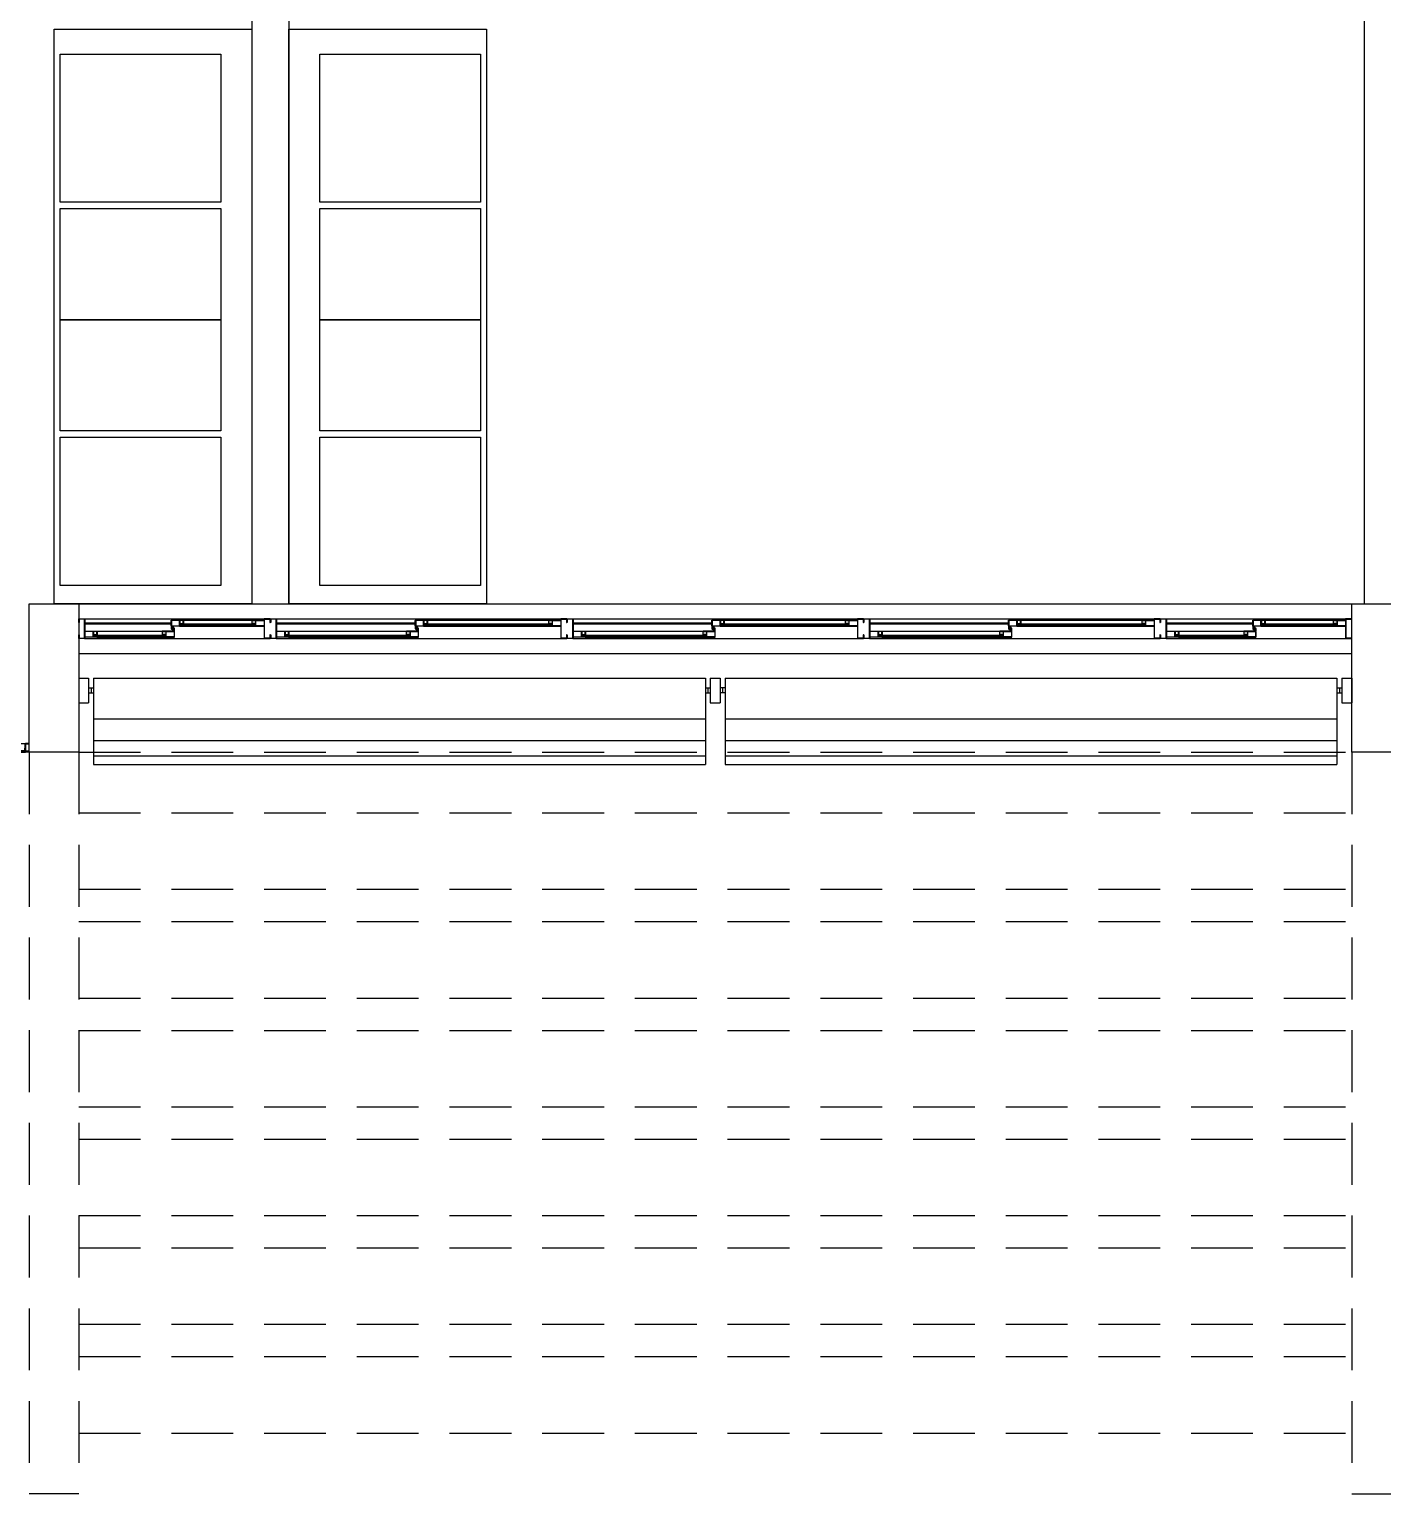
# Model space of a CAD drawing. Header units: millimetres. Extents: x 2128 to 2646, y 1972 to 2207.
# Drawn here: x 2329.26 to 2334.74, y 2006.32 to 2012.24 of the extents above; entities that cross this region are included whole.
import ezdxf

# ---------------------------------------------------------------- set-up
doc = ezdxf.new("R2010")
doc.units = ezdxf.units.MM
doc.linetypes.add('HIDDEN', pattern=[0.375, 0.25, -0.125])
doc.linetypes.add('HIDDEN2', pattern=[4.7625, 3.175, -1.5875])
for name, color, linetype in [('AM-PROJEÇÃO', 1, 'HIDDEN2'), ('AR-ALV', 2, 'Continuous'), ('AR-ARMÁRIOINF', 1, 'Continuous'), ('AR-BANCADAS', 1, 'Continuous'), ('AR-ESQ', 1, 'Continuous'), ('AR-ESTC', 3, 'Continuous'), ('AR-PORTA', 1, 'Continuous'), ('AR-PROJ', 1, 'HIDDEN'), ('BC- VISTA', 1, 'Continuous'), ('BR-LINHAS', 1, 'Continuous'), ('BR-MONTANTE', 242, 'Continuous'), ('BR-PAINEL', 1, 'Continuous'), ('BR-SUPORTE', 1, 'Continuous'), ('DT-ESQ-BAGUETE-C', 1, 'Continuous'), ('DT-ESQ-BAGUETE-V', 1, 'Continuous'), ('DT-ESQ-CHAPA DOBRADA-V', 1, 'Continuous'), ('DT-ESQ-PERFIL CADEIRA-C', 2, 'Continuous'), ('DT-ESQ-PERFIL CADEIRA-V', 2, 'Continuous'), ('DT-ESQ-PERFIL U SIMPLES-C', 2, 'Continuous'), ('DT-ESQ-PERFIL U-C', 2, 'Continuous'), ('DT-ESQ-PERFIL U-V', 1, 'Continuous'), ('DT-ESQ-VENEZIANA-C', 1, 'Continuous'), ('DT-ESQ-VENEZIANA-V', 1, 'Continuous'), ('DT-ESQ-VIDRO-C', 2, 'Continuous'), ('DT-TXTMOD', 1, 'Continuous'), ('PG-PROJ', 1, 'HIDDEN')]:
    doc.layers.add(name, color=color, linetype=linetype)
doc.styles.add('S10', font='simplex.shx', dxfattribs={"height": 0.1})

# ---------------------------------------------------------------- blocks, each defined once
blk = doc.blocks.new('BCP17')
at = {"layer": 'BC- VISTA'}
blk.add_lwpolyline([(0.8, 0), (0.8, -2.325), (0, -2.325), (0, 0)], close=True, dxfattribs=at)
blk = doc.blocks.new('AIRG2')
at = {"layer": 'AM-PROJEÇÃO'}
blk.add_lwpolyline([(0, 0), (0.6, 0), (0.6, -0.65), (0, -0.65)], close=True, dxfattribs=at)
blk = doc.blocks.new('AIRG1')
at = {"layer": 'AM-PROJEÇÃO'}
blk.add_lwpolyline([(0, 0), (0.45, 0), (0.45, -0.65), (0, -0.65)], close=True, dxfattribs=at)
blk = doc.blocks.new('EF40-P')
at = {"layer": 'DT-ESQ-BAGUETE-C', "ltscale": 0.1}
for points in [[(0.0735, -0.125), (0.06, -0.125), (0.06, -0.1235), (0.073, -0.1235, 0.414214), (0.0735, -0.123), (0.0735, -0.112, 0.414214), (0.073, -0.1115), (0.06, -0.1115), (0.06, -0.11), (0.0735, -0.11, -0.414214), (0.075, -0.1115), (0.075, -0.1235, -0.414214)], [(0.339, -0.125), (0.3525, -0.125), (0.3525, -0.1235), (0.3395, -0.1235, -0.414214), (0.339, -0.123), (0.339, -0.112, -0.414214), (0.3395, -0.1115), (0.3525, -0.1115), (0.3525, -0.11), (0.339, -0.11, 0.414214), (0.3375, -0.1115), (0.3375, -0.1235, 0.414214)], [(0.4225, -0.08), (0.409, -0.08), (0.409, -0.0785), (0.422, -0.0785, 0.414214), (0.4225, -0.078), (0.4225, -0.067, 0.414214), (0.422, -0.0665), (0.409, -0.0665), (0.409, -0.065), (0.4225, -0.065, -0.414214), (0.424, -0.0665), (0.424, -0.0785, -0.414214)], [(0.7015, -0.08), (0.715, -0.08), (0.715, -0.0785), (0.702, -0.0785, -0.414214), (0.7015, -0.078), (0.7015, -0.067, -0.414214), (0.702, -0.0665), (0.715, -0.0665), (0.715, -0.065), (0.7015, -0.065, 0.414214), (0.7, -0.0665), (0.7, -0.0785, 0.414214)], [(0.8485, -0.125), (0.835, -0.125), (0.835, -0.1235), (0.848, -0.1235, 0.414214), (0.8485, -0.123), (0.8485, -0.112, 0.414214), (0.848, -0.1115), (0.835, -0.1115), (0.835, -0.11), (0.8485, -0.11, -0.414214), (0.85, -0.1115), (0.85, -0.1235, -0.414214)], [(1.3265, -0.125), (1.34, -0.125), (1.34, -0.1235), (1.327, -0.1235, -0.414214), (1.3265, -0.123), (1.3265, -0.112, -0.414214), (1.327, -0.1115), (1.34, -0.1115), (1.34, -0.11), (1.3265, -0.11, 0.414214), (1.325, -0.1115), (1.325, -0.1235, 0.414214)], [(1.41, -0.08), (1.3965, -0.08), (1.3965, -0.0785), (1.4095, -0.0785, 0.414214), (1.41, -0.078), (1.41, -0.067, 0.414214), (1.4095, -0.0665), (1.3965, -0.0665), (1.3965, -0.065), (1.41, -0.065, -0.414214), (1.4115, -0.0665), (1.4115, -0.0785, -0.414214)], [(1.9015, -0.08), (1.915, -0.08), (1.915, -0.0785), (1.902, -0.0785, -0.414214), (1.9015, -0.078), (1.9015, -0.067, -0.414214), (1.902, -0.0665), (1.915, -0.0665), (1.915, -0.065), (1.9015, -0.065, 0.414214), (1.9, -0.0665), (1.9, -0.0785, 0.414214)], [(2.0485, -0.125), (2.035, -0.125), (2.035, -0.1235), (2.048, -0.1235, 0.414214), (2.0485, -0.123), (2.0485, -0.112, 0.414214), (2.048, -0.1115), (2.035, -0.1115), (2.035, -0.11), (2.0485, -0.11, -0.414214), (2.05, -0.1115), (2.05, -0.1235, -0.414214)], [(2.5265, -0.125), (2.54, -0.125), (2.54, -0.1235), (2.527, -0.1235, -0.414214), (2.5265, -0.123), (2.5265, -0.112, -0.414214), (2.527, -0.1115), (2.54, -0.1115), (2.54, -0.11), (2.5265, -0.11, 0.414214), (2.525, -0.1115), (2.525, -0.1235, 0.414214)], [(2.61, -0.08), (2.5965, -0.08), (2.5965, -0.0785), (2.6095, -0.0785, 0.414214), (2.61, -0.078), (2.61, -0.067, 0.414214), (2.6095, -0.0665), (2.5965, -0.0665), (2.5965, -0.065), (2.61, -0.065, -0.414214), (2.6115, -0.0665), (2.6115, -0.0785, -0.414214)], [(3.1015, -0.08), (3.115, -0.08), (3.115, -0.0785), (3.102, -0.0785, -0.414214), (3.1015, -0.078), (3.1015, -0.067, -0.414214), (3.102, -0.0665), (3.115, -0.0665), (3.115, -0.065), (3.1015, -0.065, 0.414214), (3.1, -0.0665), (3.1, -0.0785, 0.414214)], [(3.2485, -0.125), (3.235, -0.125), (3.235, -0.1235), (3.248, -0.1235, 0.414214), (3.2485, -0.123), (3.2485, -0.112, 0.414214), (3.248, -0.1115), (3.235, -0.1115), (3.235, -0.11), (3.2485, -0.11, -0.414214), (3.25, -0.1115), (3.25, -0.1235, -0.414214)], [(3.7265, -0.125), (3.74, -0.125), (3.74, -0.1235), (3.727, -0.1235, -0.414214), (3.7265, -0.123), (3.7265, -0.112, -0.414214), (3.727, -0.1115), (3.74, -0.1115), (3.74, -0.11), (3.7265, -0.11, 0.414214), (3.725, -0.1115), (3.725, -0.1235, 0.414214)], [(3.81, -0.08), (3.7965, -0.08), (3.7965, -0.0785), (3.8095, -0.0785, 0.414214), (3.81, -0.078), (3.81, -0.067, 0.414214), (3.8095, -0.0665), (3.7965, -0.0665), (3.7965, -0.065), (3.81, -0.065, -0.414214), (3.8115, -0.0665), (3.8115, -0.0785, -0.414214)], [(4.3015, -0.08), (4.315, -0.08), (4.315, -0.0785), (4.302, -0.0785, -0.414214), (4.3015, -0.078), (4.3015, -0.067, -0.414214), (4.302, -0.0665), (4.315, -0.0665), (4.315, -0.065), (4.3015, -0.065, 0.414214), (4.3, -0.0665), (4.3, -0.0785, 0.414214)], [(4.4485, -0.125), (4.435, -0.125), (4.435, -0.1235), (4.448, -0.1235, 0.414214), (4.4485, -0.123), (4.4485, -0.112, 0.414214), (4.448, -0.1115), (4.435, -0.1115), (4.435, -0.11), (4.4485, -0.11, -0.414214), (4.45, -0.1115), (4.45, -0.1235, -0.414214)], [(4.714, -0.125), (4.7275, -0.125), (4.7275, -0.1235), (4.7145, -0.1235, -0.414214), (4.714, -0.123), (4.714, -0.112, -0.414214), (4.7145, -0.1115), (4.7275, -0.1115), (4.7275, -0.11), (4.714, -0.11, 0.414214), (4.7125, -0.1115), (4.7125, -0.1235, 0.414214)], [(4.7975, -0.08), (4.784, -0.08), (4.784, -0.0785), (4.797, -0.0785, 0.414214), (4.7975, -0.078), (4.7975, -0.067, 0.414214), (4.797, -0.0665), (4.784, -0.0665), (4.784, -0.065), (4.7975, -0.065, -0.414214), (4.799, -0.0665), (4.799, -0.0785, -0.414214)], [(5.0765, -0.08), (5.09, -0.08), (5.09, -0.0785), (5.077, -0.0785, -0.414214), (5.0765, -0.078), (5.0765, -0.067, -0.414214), (5.077, -0.0665), (5.09, -0.0665), (5.09, -0.065), (5.0765, -0.065, 0.414214), (5.075, -0.0665), (5.075, -0.0785, 0.414214)]]:
    blk.add_lwpolyline(points, format="xyb", close=True, dxfattribs=at)
at = {"layer": 'DT-ESQ-BAGUETE-V', "ltscale": 0.1}
for p, q in [((0.0735, -0.11), (0.339, -0.11)), ((0.4225, -0.065), (0.7015, -0.065)), ((0.8485, -0.11), (1.3265, -0.11)), ((1.41, -0.065), (1.9015, -0.065)), ((2.0485, -0.11), (2.5265, -0.11)), ((2.61, -0.065), (3.1015, -0.065)), ((3.2485, -0.11), (3.7265, -0.11)), ((3.81, -0.065), (4.3015, -0.065)), ((4.4485, -0.11), (4.714, -0.11)), ((4.7975, -0.065), (5.0765, -0.065))]:
    blk.add_line(p, q, dxfattribs=at)
at = {"layer": 'DT-ESQ-CHAPA DOBRADA-V', "ltscale": 0.1}
for p, q in [((0.025, -0.077), (0.374, -0.077)), ((0.025, -0.08), (0.374, -0.08)), ((0.8, -0.077), (1.3615, -0.077)), ((0.8, -0.08), (1.3615, -0.08)), ((2, -0.077), (2.5615, -0.077)), ((2, -0.08), (2.5615, -0.08)), ((3.2, -0.077), (3.7615, -0.077)), ((3.2, -0.08), (3.7615, -0.08)), ((4.4, -0.077), (4.749, -0.077)), ((4.4, -0.08), (4.749, -0.08))]:
    blk.add_line(p, q, dxfattribs=at)
at = {"layer": 'DT-ESQ-PERFIL CADEIRA-C', "ltscale": 0.1}
for p, q in [((0.376, -0.0885), (0.4225, -0.0885)), ((0.75, -0.0885), (0.7015, -0.0885)), ((1.3635, -0.0885), (1.41, -0.0885)), ((1.95, -0.0885), (1.9015, -0.0885)), ((2.5635, -0.0885), (2.61, -0.0885)), ((3.15, -0.0885), (3.1015, -0.0885)), ((3.7635, -0.0885), (3.81, -0.0885)), ((4.35, -0.0885), (4.3015, -0.0885)), ((4.751, -0.0885), (4.7975, -0.0885)), ((5.125, -0.0885), (5.0765, -0.0885)), ((0.025, -0.1335), (0.0735, -0.1335)), ((0.3855, -0.1335), (0.339, -0.1335)), ((0.8, -0.1335), (0.8485, -0.1335)), ((1.373, -0.1335), (1.3265, -0.1335)), ((2, -0.1335), (2.0485, -0.1335)), ((2.573, -0.1335), (2.5265, -0.1335)), ((3.2, -0.1335), (3.2485, -0.1335)), ((3.773, -0.1335), (3.7265, -0.1335)), ((4.4, -0.1335), (4.4485, -0.1335)), ((4.7605, -0.1335), (4.714, -0.1335))]:
    blk.add_line(p, q, dxfattribs=at)
for points in [[(0.0735, -0.135), (0.025, -0.135), (0.025, -0.1335), (0.06, -0.1335, -0.198912), (0.0589, -0.1331, -0.198913), (0.0585, -0.132), (0.0585, -0.112, 0.414214), (0.058, -0.1115), (0.025, -0.1115), (0.025, -0.11), (0.0585, -0.11, -0.414214), (0.06, -0.1115), (0.06, -0.1235), (0.06, -0.125), (0.06, -0.132), (0.0735, -0.132, -1)], [(0.339, -0.132, 1), (0.339, -0.135), (0.3855, -0.135, 0.414214), (0.3875, -0.133), (0.3875, -0.112, 0.414214), (0.3855, -0.11), (0.354, -0.11, 0.414214), (0.3525, -0.1115), (0.3525, -0.132)], [(0.3525, -0.1335, 0.198913), (0.3536, -0.1331, 0.198913), (0.354, -0.132), (0.354, -0.112, -0.414214), (0.3545, -0.1115), (0.3855, -0.1115, -0.414214), (0.386, -0.112), (0.386, -0.133, -0.414214), (0.3855, -0.1335)], [(0.4225, -0.087, -1), (0.4225, -0.09), (0.376, -0.09, -0.414214), (0.374, -0.088), (0.374, -0.067, -0.414214), (0.376, -0.065), (0.4075, -0.065, -0.414214), (0.409, -0.0665), (0.409, -0.087)], [(0.409, -0.0885, -0.198913), (0.4079, -0.0881, -0.198913), (0.4075, -0.087), (0.4075, -0.067, 0.414214), (0.407, -0.0665), (0.376, -0.0665, 0.414214), (0.3755, -0.067), (0.3755, -0.088, 0.414214), (0.376, -0.0885)], [(0.7015, -0.09), (0.75, -0.09), (0.75, -0.0885), (0.715, -0.0885, 0.198912), (0.7161, -0.0881, 0.198913), (0.7165, -0.087), (0.7165, -0.067, -0.414214), (0.717, -0.0665), (0.75, -0.0665), (0.75, -0.065), (0.7165, -0.065, 0.414214), (0.715, -0.0665), (0.715, -0.0785), (0.715, -0.08), (0.715, -0.087), (0.7015, -0.087, 1)], [(0.8485, -0.135), (0.8, -0.135), (0.8, -0.1335), (0.835, -0.1335, -0.198912), (0.8339, -0.1331, -0.198913), (0.8335, -0.132), (0.8335, -0.112, 0.414214), (0.833, -0.1115), (0.8, -0.1115), (0.8, -0.11), (0.8335, -0.11, -0.414214), (0.835, -0.1115), (0.835, -0.1235), (0.835, -0.125), (0.835, -0.132), (0.8485, -0.132, -1)], [(1.3265, -0.132, 1), (1.3265, -0.135), (1.373, -0.135, 0.414214), (1.375, -0.133), (1.375, -0.112, 0.414214), (1.373, -0.11), (1.3415, -0.11, 0.414214), (1.34, -0.1115), (1.34, -0.132)], [(1.34, -0.1335, 0.198913), (1.3411, -0.1331, 0.198913), (1.3415, -0.132), (1.3415, -0.112, -0.414214), (1.342, -0.1115), (1.373, -0.1115, -0.414214), (1.3735, -0.112), (1.3735, -0.133, -0.414214), (1.373, -0.1335)], [(1.41, -0.087, -1), (1.41, -0.09), (1.3635, -0.09, -0.414214), (1.3615, -0.088), (1.3615, -0.067, -0.414214), (1.3635, -0.065), (1.395, -0.065, -0.414214), (1.3965, -0.0665), (1.3965, -0.087)], [(1.3965, -0.0885, -0.198913), (1.3954, -0.0881, -0.198913), (1.395, -0.087), (1.395, -0.067, 0.414214), (1.3945, -0.0665), (1.3635, -0.0665, 0.414214), (1.363, -0.067), (1.363, -0.088, 0.414214), (1.3635, -0.0885)], [(1.9015, -0.09), (1.95, -0.09), (1.95, -0.0885), (1.915, -0.0885, 0.198912), (1.9161, -0.0881, 0.198913), (1.9165, -0.087), (1.9165, -0.067, -0.414214), (1.917, -0.0665), (1.95, -0.0665), (1.95, -0.065), (1.9165, -0.065, 0.414214), (1.915, -0.0665), (1.915, -0.0785), (1.915, -0.08), (1.915, -0.087), (1.9015, -0.087, 1)], [(2.0485, -0.135), (2, -0.135), (2, -0.1335), (2.035, -0.1335, -0.198912), (2.0339, -0.1331, -0.198913), (2.0335, -0.132), (2.0335, -0.112, 0.414214), (2.033, -0.1115), (2, -0.1115), (2, -0.11), (2.0335, -0.11, -0.414214), (2.035, -0.1115), (2.035, -0.1235), (2.035, -0.125), (2.035, -0.132), (2.0485, -0.132, -1)], [(2.5265, -0.132, 1), (2.5265, -0.135), (2.573, -0.135, 0.414214), (2.575, -0.133), (2.575, -0.112, 0.414214), (2.573, -0.11), (2.5415, -0.11, 0.414214), (2.54, -0.1115), (2.54, -0.132)], [(2.54, -0.1335, 0.198913), (2.5411, -0.1331, 0.198913), (2.5415, -0.132), (2.5415, -0.112, -0.414214), (2.542, -0.1115), (2.573, -0.1115, -0.414214), (2.5735, -0.112), (2.5735, -0.133, -0.414214), (2.573, -0.1335)], [(2.61, -0.087, -1), (2.61, -0.09), (2.5635, -0.09, -0.414214), (2.5615, -0.088), (2.5615, -0.067, -0.414214), (2.5635, -0.065), (2.595, -0.065, -0.414214), (2.5965, -0.0665), (2.5965, -0.087)], [(2.5965, -0.0885, -0.198913), (2.5954, -0.0881, -0.198913), (2.595, -0.087), (2.595, -0.067, 0.414214), (2.5945, -0.0665), (2.5635, -0.0665, 0.414214), (2.563, -0.067), (2.563, -0.088, 0.414214), (2.5635, -0.0885)], [(3.1015, -0.09), (3.15, -0.09), (3.15, -0.0885), (3.115, -0.0885, 0.198912), (3.1161, -0.0881, 0.198913), (3.1165, -0.087), (3.1165, -0.067, -0.414214), (3.117, -0.0665), (3.15, -0.0665), (3.15, -0.065), (3.1165, -0.065, 0.414214), (3.115, -0.0665), (3.115, -0.0785), (3.115, -0.08), (3.115, -0.087), (3.1015, -0.087, 1)], [(3.2485, -0.135), (3.2, -0.135), (3.2, -0.1335), (3.235, -0.1335, -0.198912), (3.2339, -0.1331, -0.198913), (3.2335, -0.132), (3.2335, -0.112, 0.414214), (3.233, -0.1115), (3.2, -0.1115), (3.2, -0.11), (3.2335, -0.11, -0.414214), (3.235, -0.1115), (3.235, -0.1235), (3.235, -0.125), (3.235, -0.132), (3.2485, -0.132, -1)], [(3.7265, -0.132, 1), (3.7265, -0.135), (3.773, -0.135, 0.414214), (3.775, -0.133), (3.775, -0.112, 0.414214), (3.773, -0.11), (3.7415, -0.11, 0.414214), (3.74, -0.1115), (3.74, -0.132)], [(3.74, -0.1335, 0.198913), (3.7411, -0.1331, 0.198913), (3.7415, -0.132), (3.7415, -0.112, -0.414214), (3.742, -0.1115), (3.773, -0.1115, -0.414214), (3.7735, -0.112), (3.7735, -0.133, -0.414214), (3.773, -0.1335)], [(3.81, -0.087, -1), (3.81, -0.09), (3.7635, -0.09, -0.414214), (3.7615, -0.088), (3.7615, -0.067, -0.414214), (3.7635, -0.065), (3.795, -0.065, -0.414214), (3.7965, -0.0665), (3.7965, -0.087)], [(3.7965, -0.0885, -0.198913), (3.7954, -0.0881, -0.198913), (3.795, -0.087), (3.795, -0.067, 0.414214), (3.7945, -0.0665), (3.7635, -0.0665, 0.414214), (3.763, -0.067), (3.763, -0.088, 0.414214), (3.7635, -0.0885)], [(4.3015, -0.09), (4.35, -0.09), (4.35, -0.0885), (4.315, -0.0885, 0.198912), (4.3161, -0.0881, 0.198913), (4.3165, -0.087), (4.3165, -0.067, -0.414214), (4.317, -0.0665), (4.35, -0.0665), (4.35, -0.065), (4.3165, -0.065, 0.414214), (4.315, -0.0665), (4.315, -0.0785), (4.315, -0.08), (4.315, -0.087), (4.3015, -0.087, 1)], [(4.4485, -0.135), (4.4, -0.135), (4.4, -0.1335), (4.435, -0.1335, -0.198912), (4.4339, -0.1331, -0.198913), (4.4335, -0.132), (4.4335, -0.112, 0.414214), (4.433, -0.1115), (4.4, -0.1115), (4.4, -0.11), (4.4335, -0.11, -0.414214), (4.435, -0.1115), (4.435, -0.1235), (4.435, -0.125), (4.435, -0.132), (4.4485, -0.132, -1)], [(4.714, -0.132, 1), (4.714, -0.135), (4.7605, -0.135, 0.414214), (4.7625, -0.133), (4.7625, -0.112, 0.414214), (4.7605, -0.11), (4.729, -0.11, 0.414214), (4.7275, -0.1115), (4.7275, -0.132)], [(4.7275, -0.1335, 0.198913), (4.7286, -0.1331, 0.198913), (4.729, -0.132), (4.729, -0.112, -0.414214), (4.7295, -0.1115), (4.7605, -0.1115, -0.414214), (4.761, -0.112), (4.761, -0.133, -0.414214), (4.7605, -0.1335)], [(4.7975, -0.087, -1), (4.7975, -0.09), (4.751, -0.09, -0.414214), (4.749, -0.088), (4.749, -0.067, -0.414214), (4.751, -0.065), (4.7825, -0.065, -0.414214), (4.784, -0.0665), (4.784, -0.087)], [(4.784, -0.0885, -0.198913), (4.7829, -0.0881, -0.198913), (4.7825, -0.087), (4.7825, -0.067, 0.414214), (4.782, -0.0665), (4.751, -0.0665, 0.414214), (4.7505, -0.067), (4.7505, -0.088, 0.414214), (4.751, -0.0885)], [(5.0765, -0.09), (5.125, -0.09), (5.125, -0.0885), (5.09, -0.0885, 0.198912), (5.0911, -0.0881, 0.198913), (5.0915, -0.087), (5.0915, -0.067, -0.414214), (5.092, -0.0665), (5.125, -0.0665), (5.125, -0.065), (5.0915, -0.065, 0.414214), (5.09, -0.0665), (5.09, -0.0785), (5.09, -0.08), (5.09, -0.087), (5.0765, -0.087, 1)]]:
    blk.add_lwpolyline(points, format="xyb", close=True, dxfattribs=at)
at = {"layer": 'DT-ESQ-PERFIL CADEIRA-V', "ltscale": 0.1}
for p, q in [((0.4075, -0.09), (0.7015, -0.09)), ((1.395, -0.09), (1.9015, -0.09)), ((2.595, -0.09), (3.1015, -0.09)), ((3.795, -0.09), (4.3015, -0.09)), ((4.7825, -0.09), (5.0765, -0.09)), ((0.0735, -0.135), (0.339, -0.135)), ((0.8485, -0.135), (1.3265, -0.135)), ((2.0485, -0.135), (2.5265, -0.135)), ((3.2485, -0.135), (3.7265, -0.135)), ((4.4485, -0.135), (4.714, -0.135))]:
    blk.add_line(p, q, dxfattribs=at)
at = {"layer": 'DT-ESQ-PERFIL U SIMPLES-C', "ltscale": 0.1}
for points in [[(0.376, -0.102), (0.384, -0.102), (0.384, -0.1005), (0.376, -0.1005, -0.414214), (0.3755, -0.1), (0.3755, -0.092, -0.414214), (0.376, -0.0915), (0.384, -0.0915), (0.384, -0.09), (0.376, -0.09, 0.414214), (0.374, -0.092), (0.374, -0.1, 0.414214)], [(0.3855, -0.098), (0.3775, -0.098), (0.3775, -0.0995), (0.3855, -0.0995, -0.414214), (0.386, -0.1), (0.386, -0.108, -0.414214), (0.3855, -0.1085), (0.3775, -0.1085), (0.3775, -0.11), (0.3855, -0.11, 0.414214), (0.3875, -0.108), (0.3875, -0.1, 0.414214)], [(1.3635, -0.102), (1.3715, -0.102), (1.3715, -0.1005), (1.3635, -0.1005, -0.414214), (1.363, -0.1), (1.363, -0.092, -0.414214), (1.3635, -0.0915), (1.3715, -0.0915), (1.3715, -0.09), (1.3635, -0.09, 0.414214), (1.3615, -0.092), (1.3615, -0.1, 0.414214)], [(1.373, -0.098), (1.365, -0.098), (1.365, -0.0995), (1.373, -0.0995, -0.414214), (1.3735, -0.1), (1.3735, -0.108, -0.414214), (1.373, -0.1085), (1.365, -0.1085), (1.365, -0.11), (1.373, -0.11, 0.414214), (1.375, -0.108), (1.375, -0.1, 0.414214)], [(2.5635, -0.102), (2.5715, -0.102), (2.5715, -0.1005), (2.5635, -0.1005, -0.414214), (2.563, -0.1), (2.563, -0.092, -0.414214), (2.5635, -0.0915), (2.5715, -0.0915), (2.5715, -0.09), (2.5635, -0.09, 0.414214), (2.5615, -0.092), (2.5615, -0.1, 0.414214)], [(2.573, -0.098), (2.565, -0.098), (2.565, -0.0995), (2.573, -0.0995, -0.414214), (2.5735, -0.1), (2.5735, -0.108, -0.414214), (2.573, -0.1085), (2.565, -0.1085), (2.565, -0.11), (2.573, -0.11, 0.414214), (2.575, -0.108), (2.575, -0.1, 0.414214)], [(3.7635, -0.102), (3.7715, -0.102), (3.7715, -0.1005), (3.7635, -0.1005, -0.414214), (3.763, -0.1), (3.763, -0.092, -0.414214), (3.7635, -0.0915), (3.7715, -0.0915), (3.7715, -0.09), (3.7635, -0.09, 0.414214), (3.7615, -0.092), (3.7615, -0.1, 0.414214)], [(3.773, -0.098), (3.765, -0.098), (3.765, -0.0995), (3.773, -0.0995, -0.414214), (3.7735, -0.1), (3.7735, -0.108, -0.414214), (3.773, -0.1085), (3.765, -0.1085), (3.765, -0.11), (3.773, -0.11, 0.414214), (3.775, -0.108), (3.775, -0.1, 0.414214)], [(4.751, -0.102), (4.759, -0.102), (4.759, -0.1005), (4.751, -0.1005, -0.414214), (4.7505, -0.1), (4.7505, -0.092, -0.414214), (4.751, -0.0915), (4.759, -0.0915), (4.759, -0.09), (4.751, -0.09, 0.414214), (4.749, -0.092), (4.749, -0.1, 0.414214)], [(4.7605, -0.098), (4.7525, -0.098), (4.7525, -0.0995), (4.7605, -0.0995, -0.414214), (4.761, -0.1), (4.761, -0.108, -0.414214), (4.7605, -0.1085), (4.7525, -0.1085), (4.7525, -0.11), (4.7605, -0.11, 0.414214), (4.7625, -0.108), (4.7625, -0.1, 0.414214)]]:
    blk.add_lwpolyline(points, format="xyb", close=True, dxfattribs=at)
at = {"layer": 'DT-ESQ-PERFIL U-C', "ltscale": 0.1}
for points in [[(0, -0.0615, -0.414214), (0.0015, -0.06), (0.0235, -0.06, -0.414214), (0.025, -0.0615), (0.025, -0.1385, -0.414214), (0.0235, -0.14), (0.0015, -0.14, -0.414214), (0, -0.1385), (0, -0.125), (0.0015, -0.125), (0.0015, -0.138, 0.414214), (0.002, -0.1385), (0.023, -0.1385, 0.414214), (0.0235, -0.138), (0.0235, -0.062, 0.414214), (0.023, -0.0615), (0.002, -0.0615, 0.414214), (0.0015, -0.062), (0.0015, -0.075), (0, -0.075)], [(0.775, -0.0615, 0.414214), (0.7735, -0.06), (0.7515, -0.06, 0.414214), (0.75, -0.0615), (0.75, -0.1385, 0.414214), (0.7515, -0.14), (0.7735, -0.14, 0.414214), (0.775, -0.1385), (0.775, -0.125), (0.7735, -0.125), (0.7735, -0.138, -0.414214), (0.773, -0.1385), (0.752, -0.1385, -0.414214), (0.7515, -0.138), (0.7515, -0.062, -0.414214), (0.752, -0.0615), (0.773, -0.0615, -0.414214), (0.7735, -0.062), (0.7735, -0.075), (0.775, -0.075)], [(0.775, -0.0615, -0.414214), (0.7765, -0.06), (0.7985, -0.06, -0.414214), (0.8, -0.0615), (0.8, -0.1385, -0.414214), (0.7985, -0.14), (0.7765, -0.14, -0.414214), (0.775, -0.1385), (0.775, -0.125), (0.7765, -0.125), (0.7765, -0.138, 0.414214), (0.777, -0.1385), (0.798, -0.1385, 0.414214), (0.7985, -0.138), (0.7985, -0.062, 0.414214), (0.798, -0.0615), (0.777, -0.0615, 0.414214), (0.7765, -0.062), (0.7765, -0.075), (0.775, -0.075)], [(1.975, -0.0615, 0.414214), (1.9735, -0.06), (1.9515, -0.06, 0.414214), (1.95, -0.0615), (1.95, -0.1385, 0.414214), (1.9515, -0.14), (1.9735, -0.14, 0.414214), (1.975, -0.1385), (1.975, -0.125), (1.9735, -0.125), (1.9735, -0.138, -0.414214), (1.973, -0.1385), (1.952, -0.1385, -0.414214), (1.9515, -0.138), (1.9515, -0.062, -0.414214), (1.952, -0.0615), (1.973, -0.0615, -0.414214), (1.9735, -0.062), (1.9735, -0.075), (1.975, -0.075)], [(1.975, -0.0615, -0.414214), (1.9765, -0.06), (1.9985, -0.06, -0.414214), (2, -0.0615), (2, -0.1385, -0.414214), (1.9985, -0.14), (1.9765, -0.14, -0.414214), (1.975, -0.1385), (1.975, -0.125), (1.9765, -0.125), (1.9765, -0.138, 0.414214), (1.977, -0.1385), (1.998, -0.1385, 0.414214), (1.9985, -0.138), (1.9985, -0.062, 0.414214), (1.998, -0.0615), (1.977, -0.0615, 0.414214), (1.9765, -0.062), (1.9765, -0.075), (1.975, -0.075)], [(3.175, -0.0615, 0.414214), (3.1735, -0.06), (3.1515, -0.06, 0.414214), (3.15, -0.0615), (3.15, -0.1385, 0.414214), (3.1515, -0.14), (3.1735, -0.14, 0.414214), (3.175, -0.1385), (3.175, -0.125), (3.1735, -0.125), (3.1735, -0.138, -0.414214), (3.173, -0.1385), (3.152, -0.1385, -0.414214), (3.1515, -0.138), (3.1515, -0.062, -0.414214), (3.152, -0.0615), (3.173, -0.0615, -0.414214), (3.1735, -0.062), (3.1735, -0.075), (3.175, -0.075)], [(3.175, -0.0615, -0.414214), (3.1765, -0.06), (3.1985, -0.06, -0.414214), (3.2, -0.0615), (3.2, -0.1385, -0.414214), (3.1985, -0.14), (3.1765, -0.14, -0.414214), (3.175, -0.1385), (3.175, -0.125), (3.1765, -0.125), (3.1765, -0.138, 0.414214), (3.177, -0.1385), (3.198, -0.1385, 0.414214), (3.1985, -0.138), (3.1985, -0.062, 0.414214), (3.198, -0.0615), (3.177, -0.0615, 0.414214), (3.1765, -0.062), (3.1765, -0.075), (3.175, -0.075)], [(4.375, -0.0615, 0.414214), (4.3735, -0.06), (4.3515, -0.06, 0.414214), (4.35, -0.0615), (4.35, -0.1385, 0.414214), (4.3515, -0.14), (4.3735, -0.14, 0.414214), (4.375, -0.1385), (4.375, -0.125), (4.3735, -0.125), (4.3735, -0.138, -0.414214), (4.373, -0.1385), (4.352, -0.1385, -0.414214), (4.3515, -0.138), (4.3515, -0.062, -0.414214), (4.352, -0.0615), (4.373, -0.0615, -0.414214), (4.3735, -0.062), (4.3735, -0.075), (4.375, -0.075)], [(4.375, -0.0615, -0.414214), (4.3765, -0.06), (4.3985, -0.06, -0.414214), (4.4, -0.0615), (4.4, -0.1385, -0.414214), (4.3985, -0.14), (4.3765, -0.14, -0.414214), (4.375, -0.1385), (4.375, -0.125), (4.3765, -0.125), (4.3765, -0.138, 0.414214), (4.377, -0.1385), (4.398, -0.1385, 0.414214), (4.3985, -0.138), (4.3985, -0.062, 0.414214), (4.398, -0.0615), (4.377, -0.0615, 0.414214), (4.3765, -0.062), (4.3765, -0.075), (4.375, -0.075)], [(5.15, -0.0615, 0.414214), (5.1485, -0.06), (5.1265, -0.06, 0.414214), (5.125, -0.0615), (5.125, -0.1385, 0.414214), (5.1265, -0.14), (5.1485, -0.14, 0.414214), (5.15, -0.1385), (5.15, -0.125), (5.1485, -0.125), (5.1485, -0.138, -0.414214), (5.148, -0.1385), (5.127, -0.1385, -0.414214), (5.1265, -0.138), (5.1265, -0.062, -0.414214), (5.127, -0.0615), (5.148, -0.0615, -0.414214), (5.1485, -0.062), (5.1485, -0.075), (5.15, -0.075)]]:
    blk.add_lwpolyline(points, format="xyb", close=True, dxfattribs=at)
at = {"layer": 'DT-ESQ-PERFIL U-V', "ltscale": 0.1}
for p, q in [((0.0235, -0.06), (0.7515, -0.06)), ((0.7985, -0.06), (1.9515, -0.06)), ((1.9985, -0.06), (3.1515, -0.06)), ((3.1985, -0.06), (4.3515, -0.06)), ((4.3985, -0.06), (5.1265, -0.06)), ((0.0235, -0.14), (0.7515, -0.14)), ((0.7985, -0.14), (1.9515, -0.14)), ((1.9985, -0.14), (3.1515, -0.14)), ((3.1985, -0.14), (4.3515, -0.14)), ((4.3985, -0.14), (5.1265, -0.14))]:
    blk.add_line(p, q, dxfattribs=at)
at = {"layer": 'DT-ESQ-VIDRO-C', "ltscale": 0.1}
for points in [[(0.7125, -0.085), (0.7125, -0.082), (0.4115, -0.082), (0.4115, -0.085)], [(1.9125, -0.085), (1.9125, -0.082), (1.399, -0.082), (1.399, -0.085)], [(3.1125, -0.085), (3.1125, -0.082), (2.599, -0.082), (2.599, -0.085)], [(4.3125, -0.085), (4.3125, -0.082), (3.799, -0.082), (3.799, -0.085)], [(5.0875, -0.085), (5.0875, -0.082), (4.7865, -0.082), (4.7865, -0.085)], [(0.063, -0.13), (0.063, -0.127), (0.3495, -0.127), (0.3495, -0.13)], [(0.838, -0.13), (0.838, -0.127), (1.337, -0.127), (1.337, -0.13)], [(2.038, -0.13), (2.038, -0.127), (2.537, -0.127), (2.537, -0.13)], [(3.238, -0.13), (3.238, -0.127), (3.737, -0.127), (3.737, -0.13)], [(4.438, -0.13), (4.438, -0.127), (4.7245, -0.127), (4.7245, -0.13)]]:
    blk.add_lwpolyline(points, close=True, dxfattribs=at)
at = {"layer": 'DT-TXTMOD', "ltscale": 0.1, "style": 'S10', "flags": 3}
for tag, p in [('M01', (0.025, -0.28)), ('M02', (0.3253, -0.28)), ('M03', (0.627, -0.28)), ('M04', (0.9288, -0.28)), ('M05', (1.2306, -0.28)), ('M06', (1.5323, -0.28)), ('M07', (1.8341, -0.28)), ('M08', (2.1359, -0.28)), ('M09', (2.4376, -0.28)), ('M10', (2.7394, -0.28)), ('M11', (3.0412, -0.28)), ('M12', (3.3429, -0.28)), ('M13', (3.6447, -0.28)), ('M14', (3.9464, -0.28)), ('M15', (4.2482, -0.28)), ('M16', (4.55, -0.28)), ('M17', (4.8517, -0.28))]:
    blk.add_attdef(tag, p, '', height=0.1, dxfattribs=at)
blk = doc.blocks.new('BR-MODULO1')
at = {"layer": 'BR-LINHAS'}
for p, q in [((0.06, -0.2648), (2.535, -0.2648)), ((2.615, -0.2648), (5.09, -0.2648)), ((0.06, -0.3524), (2.535, -0.3524)), ((2.615, -0.3524), (5.09, -0.3524)), ((0.06, -0.4147), (2.535, -0.4147)), ((2.615, -0.4147), (5.09, -0.4147))]:
    blk.add_line(p, q, dxfattribs=at)
at = {"layer": 'BR-MONTANTE'}
for p, q in [((0, -0.1), (0, -0.2)), ((0, -0.1), (0.04, -0.1)), ((0.04, -0.1), (0.04, -0.2)), ((2.5547, -0.1), (2.5947, -0.1)), ((2.5547, -0.1), (2.5547, -0.2)), ((2.5947, -0.1), (2.5947, -0.2)), ((5.11, -0.1), (5.11, -0.2)), ((5.11, -0.1), (5.15, -0.1)), ((5.15, -0.1), (5.15, -0.2)), ((0, -0.2), (0.04, -0.2)), ((2.5547, -0.2), (2.5947, -0.2)), ((5.11, -0.2), (5.15, -0.2))]:
    blk.add_line(p, q, dxfattribs=at)
at = {"layer": 'BR-PAINEL'}
for p, q in [((0.06, -0.1), (2.535, -0.1)), ((0.06, -0.1), (0.06, -0.45)), ((2.535, -0.1), (2.535, -0.45)), ((2.615, -0.1), (2.615, -0.45)), ((2.615, -0.1), (5.09, -0.1)), ((5.09, -0.1), (5.09, -0.45)), ((0.06, -0.45), (2.535, -0.45)), ((2.615, -0.45), (5.09, -0.45))]:
    blk.add_line(p, q, dxfattribs=at)
at = {"layer": 'BR-SUPORTE'}
for p, q in [((0.04, -0.14), (0.06, -0.14)), ((0.04, -0.16), (0.06, -0.16)), ((0.05, -0.14), (0.05, -0.16)), ((2.5347, -0.14), (2.5547, -0.14)), ((2.5347, -0.16), (2.5547, -0.16)), ((2.5447, -0.14), (2.5447, -0.16)), ((2.6147, -0.14), (2.5947, -0.14)), ((2.6147, -0.16), (2.5947, -0.16)), ((2.6047, -0.14), (2.6047, -0.16)), ((5.09, -0.14), (5.11, -0.14)), ((5.09, -0.16), (5.11, -0.16)), ((5.1, -0.14), (5.1, -0.16))]:
    blk.add_line(p, q, dxfattribs=at)
blk = doc.blocks.new('PG-MODULO1-PJ-B')
at = {"layer": 'PG-PROJ'}
for p, q in [((0, 0), (0, -3)), ((5.55, 0), (5.55, -3)), ((0.2, 0), (5.35, 0)), ((0.2, 0), (0.2, -3)), ((5.35, 0), (5.35, -3)), ((0.2, -0.2454), (5.35, -0.2454)), ((0.2, -0.5546), (5.35, -0.5546)), ((0.2, -0.6854), (5.35, -0.6854)), ((0.2, -0.9946), (5.35, -0.9946)), ((0.2, -1.1254), (5.35, -1.1254)), ((0.2, -1.4346), (5.35, -1.4346)), ((0.2, -1.5654), (5.35, -1.5654)), ((0.2, -1.8746), (5.35, -1.8746)), ((0.2, -2.0054), (5.35, -2.0054)), ((0.2, -2.3146), (5.35, -2.3146)), ((0.2, -2.4454), (5.35, -2.4454)), ((0.2, -2.7546), (5.35, -2.7546)), ((0.2, -3), (0, -3)), ((5.35, -3), (5.55, -3))]:
    blk.add_line(p, q, dxfattribs=at)
blk = doc.blocks.new('EF01C-P')
at = {"layer": 'DT-ESQ-BAGUETE-C', "ltscale": 0.1}
for points in [[(0.0015, 0.035), (0.015, 0.035), (0.015, 0.0335), (0.0015, 0.0335), (0.0015, 0.005), (0.015, 0.005), (0.015, 0.0035), (0.0015, 0.0035, -0.414214), (0, 0.005), (0, 0.0335, -0.414214)], [(0.4485, 0.035), (0.435, 0.035), (0.435, 0.0335), (0.4485, 0.0335), (0.4485, 0.005), (0.435, 0.005), (0.435, 0.0035), (0.4485, 0.0035, 0.414214), (0.45, 0.005), (0.45, 0.0335, 0.414214)]]:
    blk.add_lwpolyline(points, format="xyb", close=True, dxfattribs=at)
at = {"layer": 'DT-ESQ-PERFIL CADEIRA-C', "ltscale": 0.1}
for points in [[(0.01, 0.0015), (0.01, 0.003), (0.0015, 0.003, 1), (0.0015, 0), (0.015, 0, 0.414214), (0.0165, 0.0015), (0.0165, 0.0335), (0.043, 0.0335)], [(0.043, 0.0065), (0.018, 0.0065), (0.018, 0.0165), (0.0165, 0.0165), (0.0165, 0.0065, 0.414214), (0.018, 0.005), (0.043, 0.005), (0.0565, 0.005, 1), (0.0565, 0.008), (0.043, 0.008), (0.043, 0.02), (0.043, 0.032), (0.0565, 0.032, 1), (0.0565, 0.035), (0.043, 0.035), (0.0165, 0.035, 0.414214), (0.015, 0.0335), (0.015, 0.0015), (0.0015, 0.0015)], [(0.0415, 0.02), (0.0415, 0.032, -0.414214), (0.043, 0.0335), (0.0565, 0.0335)], [(0.0415, 0.02), (0.0415, 0.008, 0.414214), (0.043, 0.0065), (0.0565, 0.0065)], [(0.407, 0.0065), (0.432, 0.0065), (0.432, 0.0165), (0.4335, 0.0165), (0.4335, 0.0065, -0.414214), (0.432, 0.005), (0.407, 0.005), (0.3935, 0.005, -1), (0.3935, 0.008), (0.407, 0.008), (0.407, 0.02), (0.407, 0.032), (0.3935, 0.032, -1), (0.3935, 0.035), (0.407, 0.035), (0.4335, 0.035, -0.414214), (0.435, 0.0335), (0.435, 0.0015), (0.4485, 0.0015)], [(0.4085, 0.02), (0.4085, 0.032, 0.414214), (0.407, 0.0335), (0.3935, 0.0335)], [(0.4085, 0.02), (0.4085, 0.008, -0.414214), (0.407, 0.0065), (0.3935, 0.0065)], [(0.44, 0.0015), (0.44, 0.003), (0.4485, 0.003, -1), (0.4485, 0), (0.435, 0, -0.414214), (0.4335, 0.0015), (0.4335, 0.0335), (0.407, 0.0335)]]:
    blk.add_lwpolyline(points, format="xyb", dxfattribs=at)
at = {"layer": 'DT-ESQ-PERFIL CADEIRA-V', "ltscale": 0.1}
blk.add_line((0.015, 0), (0.435, 0), dxfattribs=at)
at = {"layer": 'DT-ESQ-VENEZIANA-C', "ltscale": 0.1}
for p, q in [((0.043, 0.0105), (0.407, 0.0105)), ((0.043, 0.009), (0.407, 0.009))]:
    blk.add_line(p, q, dxfattribs=at)
at = {"layer": 'DT-ESQ-VENEZIANA-V', "ltscale": 0.1}
blk.add_line((0.043, 0.031), (0.407, 0.031), dxfattribs=at)
at = {"layer": 'DT-TXTMOD', "ltscale": 0.1, "style": 'S10', "flags": 3}
blk.add_attdef('EF01C', (0.0208, -0.14), '', height=0.1, dxfattribs=at)

msp = doc.modelspace()

# ---------------------------------------------------------------- linework, layer by layer
at = {"layer": 'AR-ALV'}
for p, q in [((2330.1615, 2018.2401), (2330.1615, 2009.9151)), ((2330.3115, 2018.2401), (2330.3115, 2009.9151)), ((2334.6615, 2018.2401), (2334.6615, 2009.9151)), ((2330.1615, 2009.9151), (2330.3115, 2009.9151))]:
    msp.add_line(p, q, dxfattribs=at)
at = {"layer": 'AR-ESQ'}
for p, q in [((2329.4615, 2009.9151), (2334.6115, 2009.9151)), ((2329.4615, 2009.7151), (2334.6115, 2009.7151))]:
    msp.add_line(p, q, dxfattribs=at)
at = {"layer": 'AR-ESTC'}
for points in [[(2329.2615, 2009.3151), (2329.2615, 2009.9151), (2329.4615, 2009.9151), (2329.4615, 2009.3151)], [(2334.6115, 2009.3151), (2334.6115, 2009.9151), (2334.8115, 2009.9151), (2334.8115, 2009.3151)]]:
    msp.add_lwpolyline(points, close=True, dxfattribs=at)

# ---------------------------------------------------------------- block references
at = {"layer": 'AR-ARMÁRIOINF', "rotation": 270}
for name, p in [('AIRG2', (2330.0365, 2012.1401)), ('AIRG2', (2331.0865, 2012.1401)), ('AIRG1', (2330.0365, 2011.5151)), ('AIRG1', (2331.0865, 2011.5151)), ('AIRG1', (2330.0365, 2011.0651)), ('AIRG1', (2331.0865, 2011.0651)), ('AIRG2', (2330.0365, 2010.5901)), ('AIRG2', (2331.0865, 2010.5901))]:
    msp.add_blockref(name, p, dxfattribs=at)
at = {"layer": 'AR-BANCADAS'}
for p in [(2329.3615, 2012.2401), (2330.3115, 2012.2401)]:
    msp.add_blockref('BCP17', p, dxfattribs=at)
at = {"layer": 'AR-ESQ'}
for name, p in [('EF40-P', (2329.4615, 2009.9151)), ('EF01C-P', (2328.8115, 2009.3151))]:
    msp.add_blockref(name, p, dxfattribs=at)
at = {"layer": 'AR-PORTA'}
msp.add_blockref('BR-MODULO1', (2329.4615, 2009.7151), dxfattribs=at)
at = {"layer": 'AR-PROJ'}
msp.add_blockref('PG-MODULO1-PJ-B', (2329.2615, 2009.3151), dxfattribs=at)

doc.saveas('drawing.dxf')
